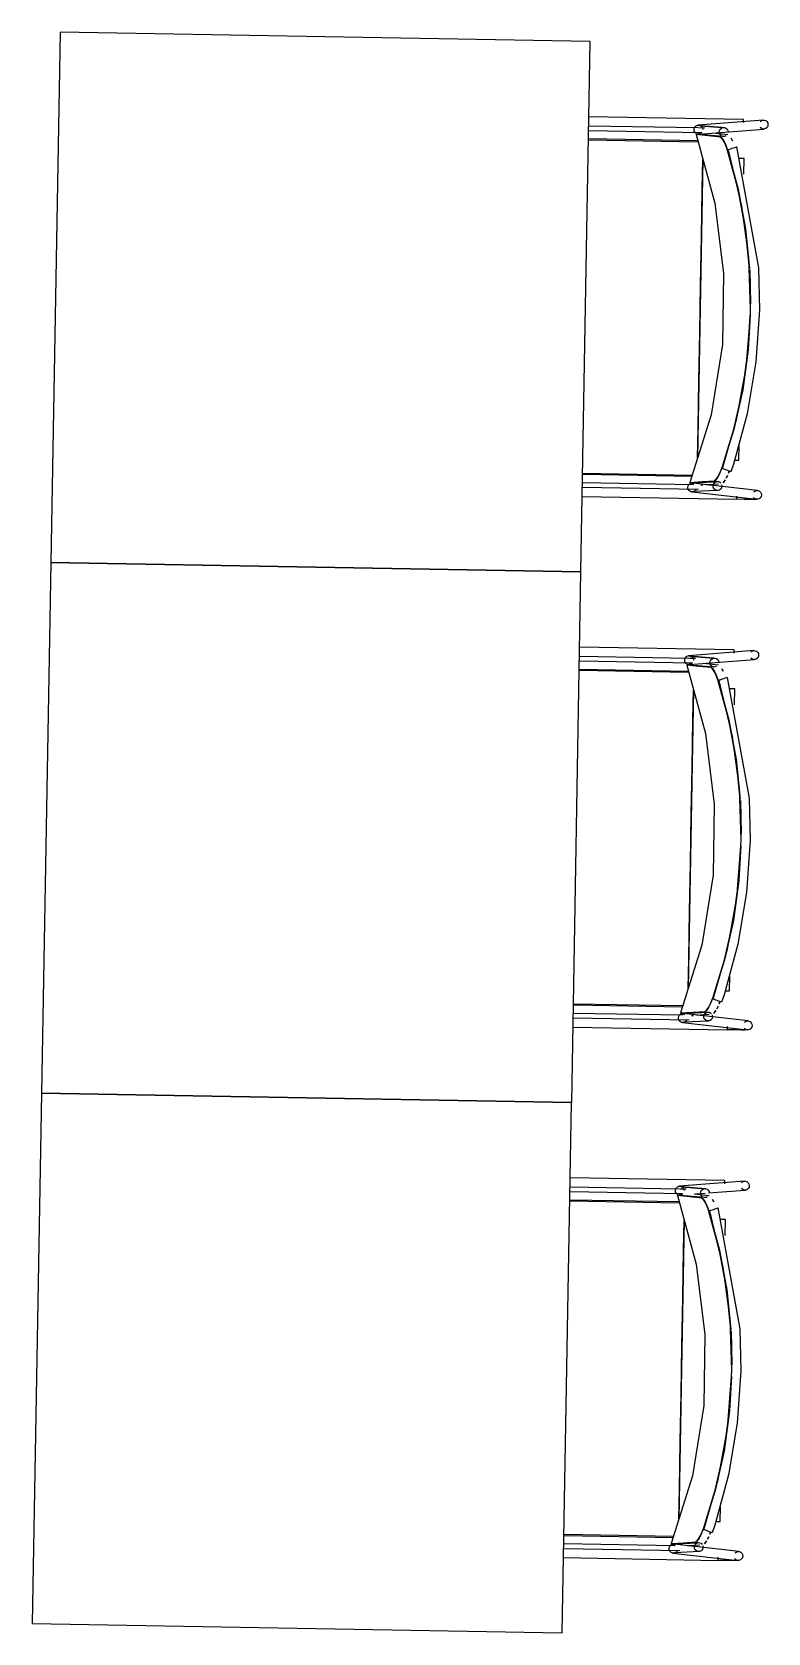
# Model space of a CAD drawing. Header units: metres. Extents: x 2.3 to 42.8, y 0.9 to 31.9.
# Drawn here: x 40.454 to 40.809, y 12.258 to 13.03 of the extents above; entities that cross this region are included whole.
import ezdxf

# ---------------------------------------------------------------- set-up
doc = ezdxf.new("R2010")
doc.units = ezdxf.units.M
doc.layers.add('ARREDI', color=9, linetype='Continuous')
doc.layers.add('PARETI_STRUTTURE', color=7, linetype='Continuous')

msp = doc.modelspace()

# ---------------------------------------------------------------- linework, layer by layer
at = {"layer": 'ARREDI'}
for points in [[(40.46268, 12.77396), (40.71856, 12.76946), (40.72306, 13.02535), (40.46718, 13.02985)], [(40.45817, 12.51807), (40.71406, 12.51357), (40.71856, 12.76946), (40.46267, 12.77396)], [(40.45367, 12.26218), (40.70955, 12.25768), (40.71405, 12.51357), (40.45817, 12.51807)]]:
    msp.add_lwpolyline(points, close=True, dxfattribs=at)
for points in [[(40.78583, 12.97918), (40.77994, 12.97979), (40.77407, 12.98039), (40.78311, 12.94738), (40.78736, 12.91338), (40.78676, 12.8791), (40.7813, 12.84526), (40.77111, 12.8126), (40.77701, 12.81299), (40.78291, 12.81339), (40.78362, 12.8139), (40.78459, 12.81529), (40.78564, 12.81735), (40.78655, 12.81961)], [(40.77421, 12.98089), (40.77363, 12.98136), (40.77324, 12.982), (40.7731, 12.98273), (40.77321, 12.98348), (40.77358, 12.98414)], [(40.77358, 12.98414), (40.77413, 12.98464), (40.77483, 12.9849), (40.77508, 12.98495), (40.77558, 12.98492), (40.77628, 12.98468), (40.77685, 12.98421), (40.77724, 12.98356), (40.7774, 12.98282)], [(40.77407, 12.98039), (40.7769, 12.98143), (40.77407, 12.98039)], [(40.78214, 12.98127), (40.78357, 12.98112), (40.78946, 12.98049)], [(40.78848, 12.97977), (40.7878, 12.9795), (40.78721, 12.97947), (40.78706, 12.97948), (40.78638, 12.97972), (40.78636, 12.97972), (40.7858, 12.98019), (40.78543, 12.98083), (40.7853, 12.98156), (40.78542, 12.98231), (40.78578, 12.98297)], [(40.78578, 12.98297), (40.78633, 12.98347), (40.78703, 12.98375), (40.78761, 12.98377), (40.78776, 12.98376), (40.78839, 12.98355), (40.78844, 12.98352), (40.78901, 12.98305), (40.78937, 12.98241), (40.78951, 12.98168)], [(40.79691, 12.98617), (40.79692, 12.98683)], [(40.79692, 12.98684), (40.79694, 12.98735), (40.79694, 12.98764), (40.79694, 12.9877), (40.79694, 12.98768)], [(40.80497, 12.98657), (40.80552, 12.98705), (40.80622, 12.98733), (40.80647, 12.98737), (40.80697, 12.98735), (40.80768, 12.98711), (40.80825, 12.98664), (40.80864, 12.98599), (40.80879, 12.98525), (40.80866, 12.9845), (40.80832, 12.98385)], [(40.80831, 12.98385), (40.80776, 12.98336), (40.80706, 12.98309), (40.80681, 12.98305), (40.80631, 12.98307), (40.8056, 12.98331), (40.80503, 12.98378)], [(40.72225, 12.97845), (40.77486, 12.97751)], [(40.78582, 12.9792), (40.78652, 12.97868), (40.78741, 12.9773), (40.78838, 12.97525), (40.78925, 12.97284)], [(40.78925, 12.97284), (40.78842, 12.97513), (40.78744, 12.97721), (40.78653, 12.97864), (40.78583, 12.97919)], [(40.78925, 12.97284), (40.79437, 12.95405), (40.79795, 12.93489), (40.79994, 12.91577)], [(40.79994, 12.91574), (40.79796, 12.93482), (40.7944, 12.95395), (40.7893, 12.9727)], [(40.78956, 12.97314), (40.78978, 12.97321), (40.79022, 12.97337), (40.79082, 12.97356)], [(40.79082, 12.97356), (40.79151, 12.97378), (40.79222, 12.97401), (40.79286, 12.97422), (40.79333, 12.97439), (40.79361, 12.97447), (40.79365, 12.97449), (40.79363, 12.97447), (40.7934, 12.9744)], [(40.79161, 12.97743), (40.79105, 12.97861)], [(40.79107, 12.97855), (40.7916, 12.97741)], [(40.77481, 12.82446), (40.77506, 12.83878), (40.77547, 12.86178), (40.77588, 12.88487), (40.77629, 12.90798), (40.77669, 12.93107), (40.77709, 12.95407), (40.77734, 12.96841)], [(40.77735, 12.96839), (40.77482, 12.82449)], [(40.79722, 12.96888), (40.79696, 12.96888), (40.79647, 12.96889), (40.79582, 12.96891), (40.79507, 12.96892)], [(40.79723, 12.96888), (40.79725, 12.96888)], [(40.80035, 12.89882), (40.79997, 12.91511)], [(40.79998, 12.91516), (40.80035, 12.89881)], [(40.80025, 12.89321), (40.79928, 12.87653), (40.79658, 12.85722), (40.79233, 12.83821), (40.78656, 12.81961)], [(40.78661, 12.81975), (40.79236, 12.83831), (40.79659, 12.85729), (40.79929, 12.87656), (40.80024, 12.8932)], [(40.78656, 12.8196), (40.7856, 12.81723), (40.78456, 12.81522), (40.78361, 12.81387), (40.7829, 12.81337)], [(40.7881, 12.81883), (40.7875, 12.81905), (40.78707, 12.8192), (40.78685, 12.81929)], [(40.79085, 12.81782), (40.79058, 12.81791), (40.79011, 12.81809), (40.78948, 12.81832), (40.78879, 12.81858), (40.7881, 12.81883)], [(40.79011, 12.81809), (40.7897, 12.81709)], [(40.78971, 12.81709), (40.79011, 12.81809)], [(40.79251, 12.82332), (40.79325, 12.8233), (40.79391, 12.82329), (40.7944, 12.82329), (40.79466, 12.82327)], [(40.77199, 12.81543), (40.7194, 12.81636)], [(40.77049, 12.80886), (40.77016, 12.80953), (40.77007, 12.81028), (40.77024, 12.81101), (40.77064, 12.81164), (40.77124, 12.8121), (40.77195, 12.8123)], [(40.77323, 12.81173), (40.7711, 12.81259)], [(40.77736, 12.81131), (40.77641, 12.81124)], [(40.78489, 12.81183), (40.7806, 12.81153), (40.77894, 12.81141)], [(40.78273, 12.8096), (40.78239, 12.81027), (40.7823, 12.81102), (40.78245, 12.81175), (40.78285, 12.81238), (40.78342, 12.81282), (40.78343, 12.81284), (40.78413, 12.81305), (40.78428, 12.81306), (40.78486, 12.813), (40.78553, 12.8127), (40.78607, 12.81219)], [(40.78247, 12.81148), (40.78247, 12.81151)], [(40.78641, 12.81151), (40.78651, 12.81076), (40.78634, 12.81004), (40.78595, 12.8094), (40.78537, 12.80896), (40.78531, 12.80893), (40.78467, 12.80875), (40.78452, 12.80874), (40.78394, 12.80879), (40.78326, 12.80908), (40.78273, 12.8096)], [(40.78719, 12.81242), (40.78814, 12.81377)], [(40.78817, 12.81384), (40.78721, 12.81246)], [(40.7886, 12.81465), (40.78918, 12.81578)], [(40.78922, 12.81588), (40.78869, 12.81486)], [(40.77418, 12.80931), (40.77377, 12.80868), (40.77318, 12.80823), (40.77245, 12.808), (40.77197, 12.808), (40.77195, 12.808), (40.77172, 12.80805), (40.77104, 12.80835), (40.7705, 12.80886)], [(40.79371, 12.8045), (40.79371, 12.80448), (40.79371, 12.80454), (40.79371, 12.80483), (40.79373, 12.80534)], [(40.79373, 12.80534), (40.79374, 12.80601)], [(40.80521, 12.80793), (40.80554, 12.80726), (40.80563, 12.80651), (40.80546, 12.80577), (40.80506, 12.80515), (40.80446, 12.80469), (40.80375, 12.80448), (40.80325, 12.80448), (40.80324, 12.80448), (40.803, 12.80452), (40.80232, 12.80482), (40.80178, 12.80533)], [(40.80193, 12.80811), (40.80253, 12.80855), (40.80324, 12.80878), (40.80374, 12.80878), (40.80399, 12.80873), (40.80467, 12.80844), (40.80521, 12.80793)], [(40.76971, 12.725), (40.76913, 12.72547), (40.76874, 12.72611), (40.7686, 12.72684), (40.76871, 12.72759), (40.76907, 12.72825)], [(40.76907, 12.72825), (40.76963, 12.72875), (40.77032, 12.72901), (40.77057, 12.72906), (40.77107, 12.72903), (40.77178, 12.72879), (40.77235, 12.72832), (40.77274, 12.72767), (40.77289, 12.72693)], [(40.76956, 12.7245), (40.77239, 12.72554), (40.76956, 12.7245)], [(40.77763, 12.72538), (40.77906, 12.72523), (40.78495, 12.7246)], [(40.78397, 12.72388), (40.78329, 12.72361), (40.78271, 12.72358), (40.78255, 12.72359), (40.78187, 12.72383), (40.78186, 12.72383), (40.78129, 12.7243), (40.78093, 12.72494), (40.78079, 12.72567), (40.78091, 12.72642), (40.78128, 12.72708)], [(40.78127, 12.72708), (40.78183, 12.72758), (40.78252, 12.72786), (40.7831, 12.72788), (40.78326, 12.72787), (40.78388, 12.72766), (40.78394, 12.72763), (40.78451, 12.72716), (40.78488, 12.72652), (40.78501, 12.72579)], [(40.79241, 12.73028), (40.79242, 12.73094)], [(40.79242, 12.73095), (40.79243, 12.73146), (40.79243, 12.73175), (40.79243, 12.73181), (40.79243, 12.73179)], [(40.80046, 12.73068), (40.80102, 12.73116), (40.80171, 12.73144), (40.80196, 12.73148), (40.80246, 12.73146), (40.80317, 12.73122), (40.80374, 12.73075), (40.80413, 12.7301), (40.80428, 12.72936), (40.80416, 12.72861), (40.80381, 12.72796)], [(40.80381, 12.72796), (40.80325, 12.72747), (40.80256, 12.7272), (40.80231, 12.72715), (40.80181, 12.72718), (40.8011, 12.72742), (40.80053, 12.72789)], [(40.71774, 12.72255), (40.77035, 12.72162)], [(40.78133, 12.72329), (40.77544, 12.7239), (40.76956, 12.7245), (40.7786, 12.69149), (40.78285, 12.65749), (40.78226, 12.62321), (40.7768, 12.58938), (40.7666, 12.55671), (40.77251, 12.5571), (40.77841, 12.5575), (40.77912, 12.55801), (40.78009, 12.5594), (40.78113, 12.56146), (40.78205, 12.56372)], [(40.78132, 12.72331), (40.782, 12.72279), (40.7829, 12.72141), (40.78387, 12.71935), (40.78475, 12.71695)], [(40.78474, 12.71695), (40.78391, 12.71924), (40.78294, 12.72133), (40.78202, 12.72276), (40.78133, 12.7233)], [(40.78505, 12.71725), (40.78527, 12.71732), (40.78572, 12.71748), (40.78631, 12.71767)], [(40.78632, 12.71767), (40.78701, 12.71789), (40.78772, 12.71813), (40.78836, 12.71833), (40.78883, 12.7185), (40.78909, 12.71858), (40.78915, 12.7186), (40.78912, 12.7186), (40.7889, 12.71851)], [(40.7871, 12.72154), (40.78655, 12.72272)], [(40.78656, 12.72266), (40.78709, 12.72152)], [(40.77285, 12.7125), (40.77032, 12.5686)], [(40.77179, 12.65265), (40.77219, 12.67518), (40.77259, 12.69818), (40.77284, 12.71251)], [(40.79544, 12.65985), (40.79345, 12.67893), (40.7899, 12.69806), (40.7848, 12.71681), (40.78474, 12.71693)], [(40.78475, 12.71695), (40.78986, 12.69816), (40.79345, 12.67901), (40.79543, 12.65988)], [(40.79271, 12.71299), (40.79245, 12.71299), (40.79196, 12.713), (40.79131, 12.71302), (40.79056, 12.71303)], [(40.79272, 12.71299), (40.79275, 12.71299)], [(40.79547, 12.65926), (40.79585, 12.64292)], [(40.79584, 12.64293), (40.79547, 12.65922)], [(40.77031, 12.56857), (40.77056, 12.58289), (40.77096, 12.60589), (40.77138, 12.62898), (40.77178, 12.65209)], [(40.79575, 12.63732), (40.79477, 12.62064), (40.79208, 12.60133), (40.78783, 12.58232), (40.78205, 12.56372)], [(40.7821, 12.56386), (40.78785, 12.58243), (40.79209, 12.60141), (40.79478, 12.62068), (40.79574, 12.63731)], [(40.78205, 12.56371), (40.78109, 12.56134), (40.78005, 12.55933), (40.77911, 12.55798), (40.7784, 12.55748)], [(40.78359, 12.56294), (40.78299, 12.56316), (40.78256, 12.56331), (40.78234, 12.5634)], [(40.788, 12.56743), (40.78874, 12.56741), (40.78939, 12.5674), (40.78989, 12.5674), (40.79016, 12.56738)], [(40.76749, 12.55954), (40.71489, 12.56047)], [(40.76598, 12.55297), (40.76565, 12.55364), (40.76557, 12.55439), (40.76573, 12.55512), (40.76614, 12.55575), (40.76673, 12.55621), (40.76746, 12.55641)], [(40.76872, 12.55584), (40.7666, 12.5567)], [(40.78038, 12.55594), (40.77609, 12.55564), (40.77444, 12.55552)], [(40.77822, 12.55371), (40.77789, 12.55438), (40.77779, 12.55513), (40.77794, 12.55586), (40.77835, 12.55649), (40.77891, 12.55693), (40.77893, 12.55695), (40.77962, 12.55716), (40.77978, 12.55717), (40.78035, 12.55711), (40.78103, 12.55681), (40.78157, 12.5563)], [(40.77797, 12.55559), (40.77797, 12.55562)], [(40.78191, 12.55562), (40.782, 12.55487), (40.78184, 12.55415), (40.78145, 12.55351), (40.78086, 12.55307), (40.78081, 12.55304), (40.78017, 12.55286), (40.78002, 12.55285), (40.77943, 12.5529), (40.77875, 12.55319), (40.77823, 12.55371)], [(40.78269, 12.55653), (40.78363, 12.55788)], [(40.78366, 12.55795), (40.78271, 12.55657)], [(40.78634, 12.56193), (40.78608, 12.56202), (40.78561, 12.5622), (40.78498, 12.56243), (40.78429, 12.56269), (40.78359, 12.56294)], [(40.78409, 12.55876), (40.78468, 12.55989)], [(40.78471, 12.55999), (40.78419, 12.55897)], [(40.7856, 12.5622), (40.7852, 12.5612)], [(40.7852, 12.5612), (40.78561, 12.5622)], [(40.76967, 12.55342), (40.76927, 12.55279), (40.76867, 12.55234), (40.76795, 12.55211), (40.76746, 12.55211), (40.76745, 12.55211), (40.76721, 12.55216), (40.76653, 12.55246), (40.76598, 12.55297)], [(40.77286, 12.55542), (40.7719, 12.55535)], [(40.78921, 12.54861), (40.78921, 12.54859), (40.78921, 12.54865), (40.78921, 12.54894), (40.78922, 12.54945)], [(40.78922, 12.54945), (40.78924, 12.55012)], [(40.80071, 12.55204), (40.80104, 12.55137), (40.80112, 12.55062), (40.80096, 12.54988), (40.80055, 12.54926), (40.79996, 12.5488), (40.79924, 12.54859), (40.79875, 12.54858), (40.79874, 12.54859), (40.7985, 12.54863), (40.79782, 12.54893), (40.79728, 12.54944)], [(40.79743, 12.55222), (40.79803, 12.55266), (40.79873, 12.55289), (40.79923, 12.55289), (40.79948, 12.55284), (40.80016, 12.55255), (40.80071, 12.55204)], [(40.7652, 12.46911), (40.76462, 12.46958), (40.76423, 12.47022), (40.76409, 12.47095), (40.7642, 12.4717), (40.76456, 12.47236)], [(40.76457, 12.47236), (40.76512, 12.47286), (40.76582, 12.47312), (40.76607, 12.47317), (40.76657, 12.47314), (40.76727, 12.4729), (40.76784, 12.47243), (40.76823, 12.47178), (40.76839, 12.47104)], [(40.77947, 12.46799), (40.77879, 12.46771), (40.7782, 12.46769), (40.77805, 12.4677), (40.77737, 12.46794), (40.77736, 12.46794), (40.77679, 12.46841), (40.77642, 12.46905), (40.77629, 12.46978), (40.77641, 12.47053), (40.77677, 12.47119)], [(40.77677, 12.47119), (40.77732, 12.47169), (40.77802, 12.47197), (40.7786, 12.47199), (40.77875, 12.47198), (40.77938, 12.47177), (40.77943, 12.47174), (40.78, 12.47127), (40.78036, 12.47063), (40.7805, 12.4699)], [(40.7879, 12.47439), (40.78792, 12.47505)], [(40.78791, 12.47506), (40.78793, 12.47557), (40.78793, 12.47586), (40.78793, 12.47592), (40.78793, 12.47591)], [(40.79596, 12.47479), (40.79651, 12.47528), (40.79721, 12.47555), (40.79746, 12.4756), (40.79796, 12.47557), (40.79867, 12.47533), (40.79924, 12.47486), (40.79962, 12.47421), (40.79978, 12.47347), (40.79965, 12.47272), (40.7993, 12.47207)], [(40.7993, 12.47207), (40.79874, 12.47158), (40.79805, 12.47131), (40.7978, 12.47126), (40.7973, 12.47129), (40.79659, 12.47153), (40.79602, 12.472)], [(40.71324, 12.46667), (40.76585, 12.46574)], [(40.77682, 12.4674), (40.77093, 12.46801), (40.76506, 12.46861), (40.7741, 12.4356), (40.77835, 12.4016), (40.77775, 12.36732), (40.77229, 12.33349), (40.7621, 12.30082), (40.768, 12.30121), (40.7739, 12.30161), (40.77461, 12.30212), (40.77558, 12.30351), (40.77663, 12.30557), (40.77754, 12.30783)], [(40.76506, 12.46861), (40.76753, 12.46951), (40.76506, 12.46861)], [(40.77313, 12.46949), (40.77456, 12.46934), (40.78045, 12.46871)], [(40.77681, 12.46742), (40.77751, 12.4669), (40.7784, 12.46552), (40.77937, 12.46347), (40.78024, 12.46106)], [(40.78024, 12.46106), (40.7794, 12.46335), (40.77843, 12.46544), (40.77752, 12.46687), (40.77682, 12.46741)], [(40.7826, 12.46565), (40.78204, 12.46683)], [(40.78206, 12.46677), (40.78259, 12.46563)], [(40.7658, 12.31268), (40.76605, 12.327), (40.76646, 12.35), (40.76687, 12.37309), (40.76728, 12.39621), (40.76768, 12.4193), (40.76808, 12.4423), (40.76833, 12.45663)], [(40.76834, 12.45661), (40.76581, 12.31271)], [(40.78024, 12.46106), (40.78536, 12.44227), (40.78894, 12.42312), (40.79093, 12.40399)], [(40.79093, 12.40396), (40.78894, 12.42304), (40.78539, 12.44217), (40.78029, 12.46092)], [(40.78054, 12.46136), (40.78077, 12.46143), (40.78121, 12.46159), (40.78181, 12.46178)], [(40.78181, 12.46178), (40.7825, 12.462), (40.78321, 12.46224), (40.78385, 12.46244), (40.78432, 12.46261), (40.7846, 12.46269), (40.78464, 12.46271), (40.78462, 12.46271), (40.78439, 12.46262)], [(40.78821, 12.4571), (40.78794, 12.4571), (40.78746, 12.45711), (40.78681, 12.45713), (40.78606, 12.45714)], [(40.78822, 12.4571), (40.78824, 12.4571)], [(40.79134, 12.38704), (40.79096, 12.40333)], [(40.79097, 12.40337), (40.79134, 12.38703)], [(40.79124, 12.38143), (40.79027, 12.36475), (40.78757, 12.34544), (40.78332, 12.32643), (40.77755, 12.30783)], [(40.77759, 12.30797), (40.78334, 12.32654), (40.78758, 12.34552), (40.79028, 12.36479), (40.79123, 12.38142)], [(40.7835, 12.31154), (40.78423, 12.31152), (40.7849, 12.31151), (40.78539, 12.31151), (40.78565, 12.3115)], [(40.76298, 12.30365), (40.71039, 12.30458)], [(40.76422, 12.29995), (40.76209, 12.30081)], [(40.77371, 12.29782), (40.77338, 12.29849), (40.77328, 12.29924), (40.77344, 12.29998), (40.77384, 12.3006), (40.77441, 12.30104), (40.77442, 12.30106), (40.77512, 12.30127), (40.77527, 12.30128), (40.77585, 12.30123), (40.77652, 12.30092), (40.77706, 12.30041)], [(40.77755, 12.30783), (40.77659, 12.30545), (40.77555, 12.30344), (40.7746, 12.30209), (40.77389, 12.30159)], [(40.77909, 12.30705), (40.77849, 12.30727), (40.77806, 12.30742), (40.77784, 12.30751)], [(40.77819, 12.30064), (40.77913, 12.30199)], [(40.77916, 12.30206), (40.7782, 12.30068)], [(40.78184, 12.30604), (40.78157, 12.30613), (40.7811, 12.30631), (40.78048, 12.30654), (40.77978, 12.3068), (40.77909, 12.30705)], [(40.77959, 12.30287), (40.78017, 12.304)], [(40.78021, 12.3041), (40.77968, 12.30308)], [(40.7811, 12.30631), (40.78069, 12.30531)], [(40.7807, 12.30531), (40.7811, 12.30631)], [(40.76148, 12.29708), (40.76115, 12.29775), (40.76106, 12.2985), (40.76123, 12.29923), (40.76163, 12.29986), (40.76223, 12.30032), (40.76294, 12.30052)], [(40.76517, 12.29753), (40.76476, 12.2969), (40.76417, 12.29645), (40.76345, 12.29622), (40.76296, 12.29622), (40.76295, 12.29622), (40.76271, 12.29627), (40.76203, 12.29657), (40.76147, 12.29709)], [(40.77588, 12.30005), (40.77159, 12.29975), (40.76993, 12.29964)], [(40.77346, 12.2997), (40.77346, 12.29973)], [(40.7774, 12.29973), (40.7775, 12.29898), (40.77733, 12.29826), (40.77694, 12.29762), (40.77636, 12.29718), (40.7763, 12.29715), (40.77566, 12.29697), (40.77551, 12.29696), (40.77493, 12.29701), (40.77425, 12.2973), (40.77372, 12.29782)], [(40.7847, 12.29272), (40.7847, 12.2927), (40.7847, 12.29276), (40.7847, 12.29305), (40.78472, 12.29356)], [(40.78472, 12.29356), (40.78473, 12.29423)], [(40.7962, 12.29615), (40.79654, 12.29548), (40.79662, 12.29473), (40.79645, 12.29399), (40.79605, 12.29337), (40.79545, 12.29291), (40.79474, 12.2927), (40.79424, 12.29269), (40.79423, 12.2927), (40.79399, 12.29274), (40.79331, 12.29304), (40.79277, 12.29355)], [(40.79292, 12.29633), (40.79352, 12.29677), (40.79423, 12.297), (40.79473, 12.297), (40.79498, 12.29695), (40.79566, 12.29666), (40.7962, 12.29615)]]:
    msp.add_lwpolyline(points, dxfattribs=at)
at = {"layer": 'PARETI_STRUTTURE'}
for points in [[(40.79694, 12.9877), (40.72242, 12.989)], [(40.77642, 12.98126), (40.72231, 12.98221)], [(40.72235, 12.98468), (40.77513, 12.98375)], [(40.77507, 12.98494), (40.77588, 12.98475), (40.77602, 12.98473), (40.77614, 12.98472), (40.77628, 12.9847), (40.77641, 12.9847), (40.77653, 12.98469), (40.77667, 12.98468), (40.77679, 12.98466), (40.77693, 12.98465), (40.77706, 12.98465), (40.7772, 12.98463), (40.77732, 12.98462), (40.77745, 12.98461), (40.77759, 12.98461), (40.77771, 12.98459), (40.77785, 12.98458), (40.77797, 12.98456), (40.7781, 12.98456), (40.77824, 12.98455), (40.77836, 12.98454), (40.7785, 12.98452), (40.77863, 12.98451), (40.77877, 12.98451), (40.77889, 12.9845), (40.77902, 12.98448), (40.77916, 12.98447), (40.77928, 12.98447), (40.77942, 12.98445), (40.77954, 12.98444), (40.77967, 12.98443), (40.77981, 12.98441), (40.77993, 12.98441), (40.78007, 12.9844), (40.7802, 12.98438), (40.78032, 12.98437), (40.78046, 12.98437), (40.78059, 12.98436), (40.78072, 12.98434), (40.78085, 12.98433), (40.78099, 12.98431), (40.78111, 12.98431), (40.78124, 12.9843), (40.78138, 12.98429), (40.7815, 12.98427), (40.78164, 12.98427), (40.78177, 12.98426), (40.78189, 12.98425), (40.78203, 12.98423), (40.78216, 12.98422), (40.78229, 12.98422), (40.78242, 12.9842), (40.78254, 12.98419), (40.78268, 12.98418), (40.78281, 12.98418), (40.78295, 12.98416), (40.78307, 12.98415), (40.78321, 12.98413), (40.78334, 12.98412), (40.78346, 12.98412), (40.7836, 12.98411), (40.78372, 12.98409), (40.78386, 12.98408), (40.78399, 12.98408), (40.78411, 12.98406), (40.78425, 12.98405), (40.78438, 12.98404), (40.78452, 12.98402), (40.78464, 12.98402), (40.78477, 12.98401), (40.78491, 12.984), (40.78503, 12.98398), (40.78517, 12.98398), (40.78529, 12.98397), (40.78543, 12.98395), (40.78556, 12.98394), (40.78568, 12.98393), (40.78582, 12.98393), (40.78595, 12.98391), (40.78609, 12.9839), (40.78621, 12.98388), (40.78634, 12.98388), (40.78647, 12.98387), (40.7866, 12.98386), (40.78674, 12.98384), (40.78686, 12.98384), (40.787, 12.98383), (40.78713, 12.98381), (40.78725, 12.9838), (40.78739, 12.98379), (40.78752, 12.98379), (40.7876, 12.98377)], [(40.80647, 12.98737), (40.77508, 12.98494)], [(40.77536, 12.98375), (40.77829, 12.98369)], [(40.77541, 12.98062), (40.8068, 12.98306)], [(40.7872, 12.97946), (40.77554, 12.98042)], [(40.78546, 12.9811), (40.78357, 12.98113)], [(40.72224, 12.97788), (40.77501, 12.97695)], [(40.80033, 12.896), (40.79951, 12.92106), (40.79619, 12.9459), (40.79038, 12.97028), (40.78954, 12.97314)], [(40.79365, 12.97449), (40.80421, 12.91614), (40.80466, 12.89593)], [(40.79712, 12.96124), (40.79726, 12.96888)], [(40.78682, 12.8193), (40.79378, 12.84343), (40.79827, 12.8681), (40.80027, 12.89311), (40.80032, 12.896)], [(40.80466, 12.89593), (40.80295, 12.8707), (40.79876, 12.84576), (40.79209, 12.82138), (40.79089, 12.8178)], [(40.79469, 12.82328), (40.79482, 12.8304)], [(40.71932, 12.81259), (40.77282, 12.81165)], [(40.77217, 12.816), (40.71941, 12.81693)], [(40.80374, 12.80878), (40.77245, 12.81231)], [(40.77258, 12.8125), (40.7727, 12.8125), (40.77284, 12.81252), (40.77297, 12.81252), (40.77311, 12.81253), (40.77323, 12.81253), (40.77337, 12.81254), (40.77349, 12.81254), (40.77363, 12.81256), (40.77376, 12.81256), (40.77388, 12.81256), (40.77402, 12.81257), (40.77415, 12.81257), (40.77429, 12.81259), (40.77441, 12.81259), (40.77455, 12.8126), (40.77468, 12.8126), (40.7748, 12.81261), (40.77494, 12.81261), (40.77506, 12.81261), (40.7752, 12.81263), (40.77533, 12.81263), (40.77547, 12.81264), (40.77559, 12.81264), (40.77572, 12.81265), (40.77586, 12.81265), (40.77598, 12.81267), (40.77612, 12.81267), (40.77624, 12.81267), (40.77638, 12.81268), (40.77651, 12.81268), (40.77663, 12.8127), (40.77677, 12.8127), (40.7769, 12.81271), (40.77704, 12.81271), (40.77716, 12.81272), (40.7773, 12.81272), (40.77743, 12.81272), (40.77756, 12.81274), (40.77769, 12.81274), (40.77781, 12.81275), (40.77795, 12.81275), (40.77808, 12.81277), (40.77822, 12.81277), (40.77834, 12.81278), (40.77848, 12.81278), (40.77861, 12.81278), (40.77873, 12.81279), (40.77887, 12.81279), (40.77899, 12.81281), (40.77913, 12.81281), (40.77926, 12.81282), (40.7794, 12.81282), (40.77952, 12.81284), (40.77965, 12.81284), (40.77979, 12.81284), (40.77991, 12.81285), (40.78005, 12.81285), (40.78018, 12.81286), (40.78031, 12.81286), (40.78044, 12.81288), (40.78058, 12.81288), (40.7807, 12.81289), (40.78083, 12.81289), (40.78097, 12.81289), (40.78109, 12.8129), (40.78123, 12.8129), (40.78136, 12.81292), (40.78149, 12.81292), (40.78162, 12.81293), (40.78174, 12.81293), (40.78188, 12.81295), (40.78201, 12.81295), (40.78215, 12.81295), (40.78227, 12.81296), (40.78241, 12.81296), (40.78254, 12.81297), (40.78266, 12.81297), (40.7828, 12.81299), (40.78293, 12.81299), (40.78306, 12.813), (40.78319, 12.813), (40.78333, 12.813), (40.78345, 12.81302), (40.78358, 12.81302), (40.78372, 12.81303), (40.78384, 12.81303), (40.78398, 12.81304), (40.78411, 12.81304), (40.78424, 12.81306), (40.78427, 12.81306)], [(40.78059, 12.81152), (40.78248, 12.81149)], [(40.7192, 12.80579), (40.79372, 12.80449)], [(40.77522, 12.80914), (40.71928, 12.81012)], [(40.77196, 12.80801), (40.80326, 12.80448)], [(40.78452, 12.80873), (40.77277, 12.80818)], [(40.80353, 12.80442), (40.80218, 12.8044), (40.80057, 12.8044), (40.79731, 12.80442), (40.79371, 12.80448)], [(40.79243, 12.73181), (40.71793, 12.73312)], [(40.77191, 12.72537), (40.7178, 12.72633)], [(40.71785, 12.72879), (40.77063, 12.72786)], [(40.77057, 12.72905), (40.77137, 12.72886), (40.77151, 12.72884), (40.77164, 12.72883), (40.77178, 12.72881), (40.7719, 12.72881), (40.77203, 12.7288), (40.77216, 12.72879), (40.77229, 12.72877), (40.77243, 12.72876), (40.77255, 12.72876), (40.77269, 12.72874), (40.77282, 12.72873), (40.77294, 12.72872), (40.77308, 12.72872), (40.77321, 12.7287), (40.77334, 12.72869), (40.77347, 12.72867), (40.77359, 12.72867), (40.77373, 12.72866), (40.77386, 12.72865), (40.774, 12.72863), (40.77412, 12.72862), (40.77426, 12.72862), (40.77439, 12.72861), (40.77451, 12.72859), (40.77465, 12.72858), (40.77478, 12.72858), (40.77491, 12.72856), (40.77504, 12.72855), (40.77516, 12.72854), (40.7753, 12.72852), (40.77543, 12.72852), (40.77557, 12.72851), (40.77569, 12.72849), (40.77582, 12.72848), (40.77596, 12.72848), (40.77608, 12.72847), (40.77622, 12.72845), (40.77634, 12.72844), (40.77647, 12.72842), (40.77661, 12.72842), (40.77673, 12.72841), (40.77687, 12.7284), (40.777, 12.72838), (40.77714, 12.72838), (40.77726, 12.72837), (40.77739, 12.72836), (40.77753, 12.72834), (40.77765, 12.72833), (40.77779, 12.72833), (40.77791, 12.72831), (40.77804, 12.7283), (40.77818, 12.72829), (40.7783, 12.72829), (40.77844, 12.72827), (40.77857, 12.72826), (40.77871, 12.72824), (40.77883, 12.72823), (40.77896, 12.72823), (40.77909, 12.72822), (40.77922, 12.7282), (40.77936, 12.72819), (40.77948, 12.72819), (40.77961, 12.72817), (40.77975, 12.72816), (40.77987, 12.72815), (40.78001, 12.72813), (40.78014, 12.72813), (40.78026, 12.72812), (40.7804, 12.72811), (40.78053, 12.72809), (40.78066, 12.72809), (40.78079, 12.72808), (40.78093, 12.72806), (40.78105, 12.72805), (40.78118, 12.72804), (40.78132, 12.72804), (40.78144, 12.72802), (40.78158, 12.72801), (40.78171, 12.72799), (40.78183, 12.72799), (40.78197, 12.72798), (40.78209, 12.72797), (40.78223, 12.72795), (40.78236, 12.72795), (40.78248, 12.72794), (40.78262, 12.72792), (40.78275, 12.72791), (40.78289, 12.7279), (40.78301, 12.7279), (40.78309, 12.72788)], [(40.80197, 12.73148), (40.77058, 12.72905)], [(40.77085, 12.72786), (40.7738, 12.7278)], [(40.77091, 12.72473), (40.8023, 12.72717)], [(40.71773, 12.72199), (40.77051, 12.72106)], [(40.7827, 12.72357), (40.77103, 12.72453)], [(40.78095, 12.72521), (40.77907, 12.72524)], [(40.78914, 12.7186), (40.7997, 12.66025), (40.80016, 12.64004)], [(40.79582, 12.64011), (40.795, 12.66517), (40.79168, 12.69001), (40.78588, 12.71439), (40.78503, 12.71725)], [(40.79262, 12.70535), (40.79275, 12.71299)], [(40.78232, 12.5634), (40.78928, 12.58754), (40.79376, 12.61221), (40.79575, 12.63722), (40.79582, 12.64011)], [(40.80015, 12.64004), (40.79845, 12.61481), (40.79425, 12.58987), (40.78759, 12.56549), (40.78639, 12.56191)], [(40.79019, 12.56739), (40.79031, 12.57451)], [(40.71482, 12.5567), (40.76753, 12.55577)], [(40.76753, 12.56011), (40.7149, 12.56104)], [(40.79923, 12.55289), (40.76794, 12.55642)], [(40.76807, 12.55661), (40.7682, 12.55661), (40.76834, 12.55663), (40.76846, 12.55663), (40.7686, 12.55664), (40.76873, 12.55664), (40.76886, 12.55665), (40.76899, 12.55665), (40.76911, 12.55667), (40.76925, 12.55667), (40.76938, 12.55667), (40.76952, 12.55668), (40.76964, 12.55668), (40.76978, 12.5567), (40.76991, 12.5567), (40.77003, 12.55671), (40.77017, 12.55671), (40.7703, 12.55672), (40.77043, 12.55672), (40.77056, 12.55672), (40.7707, 12.55674), (40.77082, 12.55674), (40.77096, 12.55675), (40.77109, 12.55675), (40.77121, 12.55676), (40.77135, 12.55676), (40.77148, 12.55678), (40.77161, 12.55678), (40.77174, 12.55678), (40.77188, 12.55679), (40.772, 12.55679), (40.77213, 12.55681), (40.77227, 12.55681), (40.77239, 12.55682), (40.77253, 12.55682), (40.77266, 12.55683), (40.7728, 12.55683), (40.77292, 12.55683), (40.77305, 12.55685), (40.77318, 12.55685), (40.77331, 12.55686), (40.77345, 12.55686), (40.77357, 12.55688), (40.77371, 12.55688), (40.77384, 12.55689), (40.77396, 12.55689), (40.7741, 12.55689), (40.77423, 12.5569), (40.77436, 12.5569), (40.77449, 12.55692), (40.77463, 12.55692), (40.77475, 12.55693), (40.77489, 12.55693), (40.77502, 12.55695), (40.77514, 12.55695), (40.77528, 12.55695), (40.77541, 12.55696), (40.77555, 12.55696), (40.77567, 12.55697), (40.77581, 12.55697), (40.77593, 12.55699), (40.77606, 12.55699), (40.7762, 12.557), (40.77632, 12.557), (40.77646, 12.557), (40.77659, 12.55701), (40.77673, 12.55701), (40.77685, 12.55703), (40.77698, 12.55703), (40.77711, 12.55704), (40.77724, 12.55704), (40.77738, 12.55706), (40.7775, 12.55706), (40.77764, 12.55706), (40.77777, 12.55707), (40.77791, 12.55707), (40.77803, 12.55708), (40.77816, 12.55708), (40.7783, 12.5571), (40.77842, 12.5571), (40.77856, 12.55711), (40.77868, 12.55711), (40.77882, 12.55711), (40.77895, 12.55713), (40.77907, 12.55713), (40.77921, 12.55714), (40.77934, 12.55714), (40.77948, 12.55715), (40.7796, 12.55715), (40.77974, 12.55717), (40.77977, 12.55717)], [(40.77609, 12.55563), (40.77797, 12.5556)], [(40.7147, 12.5499), (40.7892, 12.5486)], [(40.77072, 12.55325), (40.71477, 12.55423)], [(40.76746, 12.55212), (40.79875, 12.54859)], [(40.78002, 12.55284), (40.76827, 12.55229)], [(40.79903, 12.54853), (40.79768, 12.5485), (40.79607, 12.5485), (40.79282, 12.54853), (40.78921, 12.54859)], [(40.71334, 12.4729), (40.76612, 12.47197)], [(40.78793, 12.47592), (40.71341, 12.47723)], [(40.76606, 12.47316), (40.76687, 12.47296), (40.76701, 12.47295), (40.76713, 12.47294), (40.76727, 12.47292), (40.76739, 12.47292), (40.76752, 12.47291), (40.76766, 12.4729), (40.76778, 12.47288), (40.76792, 12.47287), (40.76805, 12.47287), (40.76819, 12.47285), (40.76831, 12.47284), (40.76844, 12.47283), (40.76858, 12.47283), (40.7687, 12.47281), (40.76884, 12.4728), (40.76896, 12.47278), (40.76909, 12.47277), (40.76923, 12.47277), (40.76935, 12.47276), (40.76949, 12.47274), (40.76962, 12.47273), (40.76974, 12.47273), (40.76988, 12.47271), (40.77001, 12.4727), (40.77014, 12.47269), (40.77027, 12.47269), (40.77039, 12.47267), (40.77053, 12.47266), (40.77066, 12.47265), (40.7708, 12.47263), (40.77092, 12.47263), (40.77106, 12.47262), (40.77119, 12.4726), (40.77131, 12.47259), (40.77145, 12.47259), (40.77158, 12.47258), (40.77171, 12.47256), (40.77184, 12.47255), (40.77196, 12.47253), (40.7721, 12.47253), (40.77223, 12.47252), (40.77237, 12.47251), (40.77249, 12.47249), (40.77263, 12.47249), (40.77276, 12.47248), (40.77288, 12.47246), (40.77302, 12.47245), (40.77314, 12.47244), (40.77328, 12.47244), (40.77341, 12.47242), (40.77353, 12.47241), (40.77367, 12.4724), (40.7738, 12.4724), (40.77394, 12.47238), (40.77406, 12.47237), (40.7742, 12.47235), (40.77433, 12.47234), (40.77445, 12.47234), (40.77459, 12.47233), (40.77471, 12.47231), (40.77485, 12.4723), (40.77498, 12.4723), (40.7751, 12.47228), (40.77524, 12.47227), (40.77537, 12.47226), (40.77551, 12.47224), (40.77563, 12.47224), (40.77576, 12.47223), (40.77589, 12.47221), (40.77602, 12.4722), (40.77616, 12.4722), (40.77628, 12.47219), (40.77641, 12.47217), (40.77655, 12.47216), (40.77667, 12.47215), (40.77681, 12.47215), (40.77694, 12.47213), (40.77708, 12.47212), (40.7772, 12.4721), (40.77733, 12.4721), (40.77746, 12.47209), (40.77759, 12.47208), (40.77773, 12.47206), (40.77785, 12.47205), (40.77798, 12.47205), (40.77812, 12.47203), (40.77824, 12.47202), (40.77838, 12.47201), (40.77851, 12.47201), (40.77859, 12.47199)], [(40.79746, 12.47559), (40.76607, 12.47316)], [(40.76635, 12.47197), (40.76929, 12.47191)], [(40.78011, 12.4699), (40.79779, 12.47128)], [(40.71322, 12.4661), (40.766, 12.46517)], [(40.76741, 12.46948), (40.7133, 12.47044)], [(40.7664, 12.46884), (40.76753, 12.46893)], [(40.77819, 12.46768), (40.76653, 12.46864)], [(40.77385, 12.46942), (40.77848, 12.46978)], [(40.77645, 12.46932), (40.77456, 12.46935)], [(40.79132, 12.38422), (40.7905, 12.40928), (40.78718, 12.43412), (40.78137, 12.4585), (40.78053, 12.46136)], [(40.78464, 12.46271), (40.79519, 12.40436), (40.79565, 12.38415)], [(40.78811, 12.44946), (40.78825, 12.4571)], [(40.77781, 12.30751), (40.78477, 12.33165), (40.78926, 12.35632), (40.79126, 12.38133), (40.79131, 12.38422)], [(40.79565, 12.38415), (40.79394, 12.35892), (40.78975, 12.33398), (40.78308, 12.30961), (40.78189, 12.30602)], [(40.78568, 12.3115), (40.78581, 12.31862)], [(40.71032, 12.30081), (40.76382, 12.29987)], [(40.76316, 12.30422), (40.7104, 12.30515)], [(40.76357, 12.30072), (40.76369, 12.30072), (40.76383, 12.30074), (40.76396, 12.30074), (40.7641, 12.30075), (40.76422, 12.30075), (40.76436, 12.30076), (40.76448, 12.30076), (40.76462, 12.30078), (40.76475, 12.30078), (40.76487, 12.30078), (40.76501, 12.30079), (40.76514, 12.30079), (40.76528, 12.30081), (40.7654, 12.30081), (40.76554, 12.30082), (40.76566, 12.30082), (40.76579, 12.30083), (40.76593, 12.30083), (40.76605, 12.30083), (40.76619, 12.30085), (40.76632, 12.30085), (40.76646, 12.30086), (40.76658, 12.30086), (40.76671, 12.30088), (40.76685, 12.30088), (40.76697, 12.30089), (40.76711, 12.30089), (40.76723, 12.30089), (40.76737, 12.3009), (40.7675, 12.3009), (40.76762, 12.30092), (40.76776, 12.30092), (40.76789, 12.30093), (40.76803, 12.30093), (40.76815, 12.30094), (40.76829, 12.30094), (40.76841, 12.30094), (40.76855, 12.30096), (40.76868, 12.30096), (40.7688, 12.30097), (40.76894, 12.30097), (40.76907, 12.30099), (40.76921, 12.30099), (40.76933, 12.301), (40.76947, 12.301), (40.7696, 12.301), (40.76972, 12.30101), (40.76986, 12.30101), (40.76998, 12.30103), (40.77012, 12.30103), (40.77025, 12.30104), (40.77039, 12.30104), (40.77051, 12.30106), (40.77064, 12.30106), (40.77078, 12.30106), (40.7709, 12.30107), (40.77104, 12.30107), (40.77116, 12.30108), (40.7713, 12.30108), (40.77143, 12.3011), (40.77157, 12.3011), (40.77169, 12.30111), (40.77182, 12.30111), (40.77196, 12.30111), (40.77208, 12.30113), (40.77222, 12.30113), (40.77235, 12.30114), (40.77248, 12.30114), (40.77261, 12.30115), (40.77273, 12.30115), (40.77287, 12.30117), (40.773, 12.30117), (40.77314, 12.30117), (40.77326, 12.30118), (40.7734, 12.30118), (40.77353, 12.30119), (40.77365, 12.30119), (40.77379, 12.30121), (40.77391, 12.30121), (40.77405, 12.30122), (40.77418, 12.30122), (40.77432, 12.30122), (40.77444, 12.30124), (40.77457, 12.30124), (40.77471, 12.30125), (40.77483, 12.30125), (40.77497, 12.30126), (40.7751, 12.30126), (40.77523, 12.30128), (40.77526, 12.30128)], [(40.71019, 12.29401), (40.78471, 12.29271)], [(40.76621, 12.29736), (40.71027, 12.29834)], [(40.76295, 12.29623), (40.79424, 12.2927)], [(40.79473, 12.297), (40.76344, 12.30053)], [(40.77551, 12.29695), (40.76376, 12.2964)], [(40.77158, 12.29974), (40.77347, 12.29971)], [(40.79452, 12.29264), (40.79317, 12.29262), (40.79156, 12.29262), (40.7883, 12.29264), (40.7847, 12.2927)]]:
    msp.add_lwpolyline(points, dxfattribs=at)

doc.saveas('drawing.dxf')
